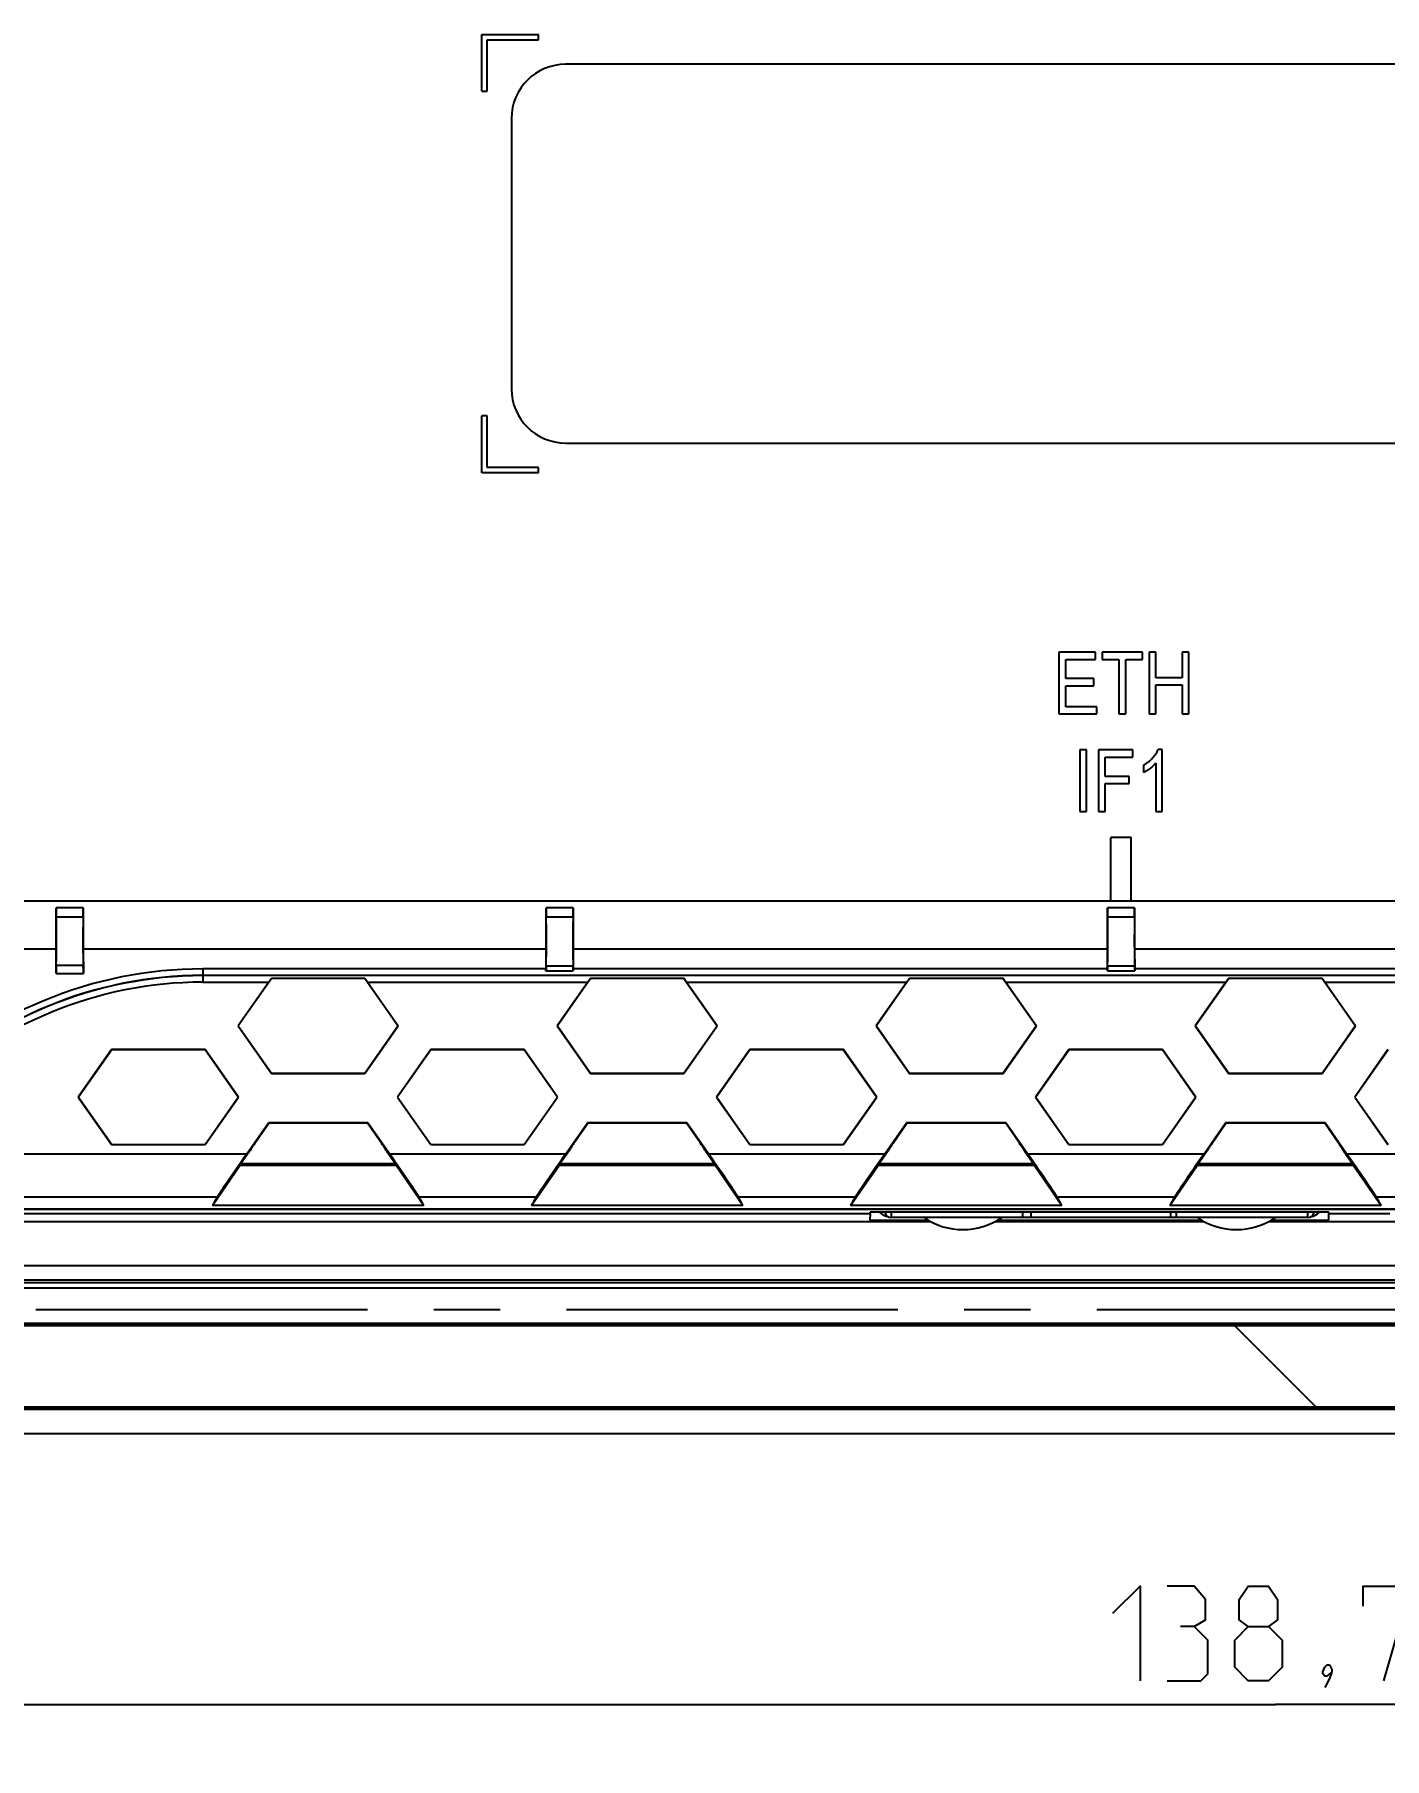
# Model space of a CAD drawing. Header units: millimetres. Extents: x 0 to 594, y 0 to 420.
# Drawn here: x 427 to 476.8, y 157.3 to 221 of the extents above; entities that cross this region are included whole.
import ezdxf

# ---------------------------------------------------------------- set-up
doc = ezdxf.new("R2010")
doc.units = ezdxf.units.MM
doc.header["$LTSCALE"] = 32.67
doc.linetypes.add('CENTER', pattern=[0.6, 0.375, -0.075, 0.075, -0.075])
doc.layers.get('0').update_dxf_attribs({"linetype": 'CONTINUOUS'})
for name, color, linetype in [('AUSFORMSCHRAEGEN', 7, 'CONTINUOUS'), ('FASEN', 7, 'CONTINUOUS'), ('KURVEN', 7, 'CONTINUOUS'), ('RUNDUNGEN', 7, 'CONTINUOUS'), ('ZEICHNUNGSBEMASSUNGEN', 7, 'CONTINUOUS')]:
    doc.layers.add(name, color=color, linetype=linetype)
doc.styles.get("Standard").update_dxf_attribs({"font": 'txt', "width": 0.7})
doc.dimstyles.new('DIMSTYLE_1', dxfattribs={"dimtxt": 3.5, "dimasz": 3.5, "dimexe": 2, "dimexo": 0, "dimgap": 0.875, "dimtad": 1, "dimdec": 1, "dimtxsty": 'STANDARD', "dimblk": '_FILLED', "dimblk1": '_FILLED', "dimblk2": '_FILLED', "dimcen": 0.09, "dimadec": 0, "dimazin": 0, "dimtp": 0.5, "dimtm": 0.5, "dimtfac": 1, "dimtdec": 1, "dimtofl": 0, "dimtmove": 0, "dimatfit": 3, "dimldrblk": '_FILLED', "dimfxl": 1, "dimtolj": 1, "dimarcsym": 0})

# ---------------------------------------------------------------- blocks, each defined once
blk = doc.blocks.new('_FILLED')
at = {"color": 0, "linetype": 'BYBLOCK'}
blk.add_solid([(0, 0), (-1, 0.143), (-1, -0.143)], dxfattribs=at)
blk = doc.blocks.new('*D12')
at = {"layer": 'ZEICHNUNGSBEMASSUNGEN', "color": 2, "linetype": 'CONTINUOUS'}
for p, q in [((403.446, 217.277), (403.446, 157.28)), ((542.158, 217.277), (542.158, 157.28)), ((403.446, 159.28), (472.802, 159.28)), ((542.158, 159.28), (472.802, 159.28))]:
    blk.add_line(p, q, dxfattribs=at)
at = {"layer": 'ZEICHNUNGSBEMASSUNGEN', "color": 2, "linetype": 'CONTINUOUS', "xscale": 3.5, "yscale": 3.5, "zscale": 3.5, "rotation": 180}
blk.add_blockref('_FILLED', (403.446, 159.28), dxfattribs=at)
at = {"layer": 'ZEICHNUNGSBEMASSUNGEN', "color": 2, "linetype": 'CONTINUOUS', "xscale": 3.5, "yscale": 3.5, "zscale": 3.5}
blk.add_blockref('_FILLED', (542.158, 159.28), dxfattribs=at)

msp = doc.modelspace()

# ---------------------------------------------------------------- linework, layer by layer
at = {"color": 7, "linetype": 'CONTINUOUS'}
for p, q in [((443.4779, 218.9009), (443.4779, 221.0009)), ((443.4779, 221.0009), (445.5779, 221.0009)), ((443.6779, 218.9009), (443.6779, 220.8009)), ((443.6779, 220.8009), (445.5779, 220.8009)), ((445.5779, 220.8009), (445.5779, 221.0009)), ((443.4779, 218.9009), (443.6779, 218.9009)), ((443.4779, 204.8009), (443.4779, 206.9009)), ((443.6779, 206.9009), (443.4779, 206.9009)), ((443.6779, 205.0009), (443.6779, 206.9009)), ((445.5779, 204.8009), (443.4779, 204.8009)), ((445.5779, 205.0009), (443.6779, 205.0009)), ((445.5779, 204.8009), (445.5779, 205.0009)), ((464.8059, 198.1686), (464.8059, 195.8867)), ((466.1571, 198.1686), (464.8059, 198.1686)), ((465.0544, 197.1997), (465.0544, 197.9009)), ((465.0544, 197.9009), (466.1571, 197.9009)), ((466.1571, 197.9009), (466.1571, 198.1686)), ((466.4084, 198.1686), (466.4084, 197.9009)), ((467.8904, 198.1686), (466.4084, 198.1686)), ((466.4084, 197.9009), (467.0235, 197.9009)), ((467.0235, 197.9009), (467.0235, 195.8867)), ((467.2721, 195.8867), (467.2721, 197.9009)), ((467.2721, 197.9009), (467.8904, 197.9009)), ((467.8904, 197.9009), (467.8904, 198.1686)), ((468.139, 198.1686), (468.139, 195.8867)), ((468.3876, 198.1686), (468.139, 198.1686)), ((468.3876, 197.2284), (468.3876, 198.1686)), ((469.3596, 198.1686), (469.3596, 197.2284)), ((469.6082, 198.1686), (469.3596, 198.1686)), ((469.6082, 195.8867), (469.6082, 198.1686)), ((466.0902, 197.1997), (465.0544, 197.1997)), ((465.0544, 196.1544), (465.0544, 196.932)), ((465.0544, 196.932), (466.0902, 196.932)), ((466.0902, 196.932), (466.0902, 197.1997)), ((469.3596, 197.2284), (468.3876, 197.2284)), ((468.3876, 195.8867), (468.3876, 196.9607)), ((468.3876, 196.9607), (469.3596, 196.9607)), ((469.3596, 196.9607), (469.3596, 195.8867)), ((464.8059, 195.8867), (466.2018, 195.8867)), ((466.2018, 196.1544), (465.0544, 196.1544)), ((466.2018, 195.8867), (466.2018, 196.1544)), ((467.0235, 195.8867), (467.2721, 195.8867)), ((468.139, 195.8867), (468.3876, 195.8867)), ((469.3596, 195.8867), (469.6082, 195.8867)), ((465.5719, 194.5598), (465.5719, 192.2779)), ((465.8205, 194.5598), (465.5719, 194.5598)), ((465.8205, 192.2779), (465.8205, 194.5598)), ((466.2698, 194.5598), (466.2698, 192.2779)), ((467.5319, 194.5598), (466.2698, 194.5598)), ((467.5319, 194.2921), (467.5319, 194.5598)), ((468.6154, 194.5694), (468.4667, 194.5694)), ((468.6154, 192.2779), (468.6154, 194.5694)), ((466.5184, 193.5814), (466.5184, 194.2921)), ((466.5184, 194.2921), (467.5319, 194.2921)), ((467.9271, 193.9925), (467.9271, 193.7248)), ((468.386, 194.0626), (468.386, 192.2779)), ((467.3948, 193.5814), (466.5184, 193.5814)), ((466.5184, 193.3137), (467.3948, 193.3137)), ((466.5184, 192.2779), (466.5184, 193.3137)), ((467.3948, 193.3137), (467.3948, 193.5814)), ((465.5719, 192.2779), (465.8205, 192.2779)), ((466.2698, 192.2779), (466.5184, 192.2779)), ((468.386, 192.2779), (468.6154, 192.2779)), ((467.4779, 191.3167), (466.7275, 191.3167)), ((466.7275, 188.977), (466.7275, 191.3167)), ((467.4779, 188.977), (467.4779, 191.3167)), ((424.2022, 188.977), (521.4022, 188.977)), ((458.6127, 177.277), (458.6127, 177.4677)), ((473.9927, 177.277), (458.6127, 177.277)), ((463.4527, 177.4677), (463.4527, 177.277)), ((463.7777, 177.277), (463.7777, 177.4677)), ((468.9277, 177.4677), (468.9277, 177.277)), ((469.1527, 177.277), (469.1527, 177.4677)), ((473.9927, 177.4677), (473.9927, 177.277)), ((535.8022, 173.277), (409.8022, 173.277)), ((409.8022, 170.277), (535.8022, 170.277))]:
    msp.add_line(p, q, dxfattribs=at)
for centre, radius, start, end in [((458.6627, 177.9693), 0.6924, 226.516639, 252.336335), ((458.6127, 177.527), 0.25, 193.856087, 270), ((461.2527, 179.3645), 2.5375, 235.612164, 304.556123), ((471.3627, 179.3645), 2.5375, 235.391034, 304.609013), ((473.9927, 177.527), 0.25, 270, 346.143115), ((473.9427, 177.9693), 0.6924, 287.678721, 313.484942)]:
    msp.add_arc(centre, radius, start, end, dxfattribs=at)
for points, knots in [([(467.9271, 193.9925), (467.9895, 194.0286), (468.1087, 194.1096), (468.2623, 194.2538), (468.3856, 194.4062), (468.4458, 194.5158), (468.4667, 194.5694)], [0, 0, 0, 0, 0.2694506, 0.5365228, 0.7848787, 1, 1, 1, 1]), ([(468.386, 194.0626), (468.3574, 194.029), (468.2895, 193.9613), (468.1742, 193.8702), (468.0521, 193.7882), (467.9676, 193.7428), (467.9271, 193.7248)], [0, 0, 0, 0, 0.231025, 0.4995288, 0.7682779, 1, 1, 1, 1])]:
    msp.add_open_spline(points, degree=3, knots=knots, dxfattribs=at)
at = {"layer": 'AUSFORMSCHRAEGEN', "color": 7, "linetype": 'CONTINUOUS'}
for p, q in [((427.7529, 187.202), (427.7529, 188.7236)), ((428.7529, 188.7236), (428.7529, 187.202)), ((445.8555, 187.202), (445.8555, 188.7236)), ((446.8555, 188.7236), (446.8555, 187.202)), ((466.6027, 187.202), (466.6027, 188.7236)), ((467.6027, 188.7236), (467.6027, 187.202)), ((423.4709, 187.202), (427.7529, 187.202)), ((427.7482, 186.2996), (427.7529, 187.202)), ((428.7529, 187.202), (428.7577, 186.2996)), ((428.7529, 187.202), (445.8555, 187.202)), ((445.8517, 186.4655), (445.8555, 187.202)), ((446.8555, 187.202), (446.8594, 186.4655)), ((446.8555, 187.202), (466.6027, 187.202)), ((466.5989, 186.4655), (466.6027, 187.202)), ((467.6027, 187.202), (485.8027, 187.202)), ((467.6027, 187.202), (467.6066, 186.4655)), ((435.7077, 186.107), (434.4824, 184.357)), ((435.7037, 186.1148), (435.7077, 186.107)), ((439.1608, 186.1148), (435.7037, 186.1148)), ((439.1567, 186.107), (435.7077, 186.107)), ((439.1608, 186.1148), (439.1567, 186.107)), ((440.3821, 184.357), (439.1567, 186.107)), ((447.4977, 186.107), (446.2724, 184.357)), ((447.4937, 186.1148), (447.4977, 186.107)), ((450.9508, 186.1148), (447.4937, 186.1148)), ((450.9467, 186.107), (447.4977, 186.107)), ((450.9508, 186.1148), (450.9467, 186.107)), ((452.1721, 184.357), (450.9467, 186.107)), ((459.2877, 186.107), (458.0624, 184.357)), ((459.2837, 186.1148), (459.2877, 186.107)), ((462.7408, 186.1148), (459.2837, 186.1148)), ((462.7367, 186.107), (459.2877, 186.107)), ((462.7408, 186.1148), (462.7367, 186.107)), ((463.9621, 184.357), (462.7367, 186.107)), ((471.0777, 186.107), (469.8524, 184.357)), ((474.5308, 186.1148), (471.0737, 186.1148)), ((471.0737, 186.1148), (471.0777, 186.107)), ((474.5267, 186.107), (471.0777, 186.107)), ((474.5308, 186.1148), (474.5267, 186.107)), ((475.7521, 184.357), (474.5267, 186.107)), ((435.6058, 185.9737), (434.4737, 184.357)), ((439.2587, 185.9737), (440.3908, 184.357)), ((447.3958, 185.9737), (446.2637, 184.357)), ((451.0487, 185.9737), (452.1808, 184.357)), ((459.1858, 185.9737), (458.0537, 184.357)), ((462.8387, 185.9737), (463.9708, 184.357)), ((470.9758, 185.9737), (469.8437, 184.357)), ((474.6287, 185.9737), (475.7608, 184.357)), ((434.4737, 184.357), (435.704, 182.5999)), ((434.4737, 184.357), (434.4824, 184.357)), ((434.4824, 184.357), (435.7077, 182.607)), ((439.1567, 182.607), (440.3821, 184.357)), ((439.1604, 182.5999), (440.3908, 184.357)), ((440.3908, 184.357), (440.3821, 184.357)), ((446.2637, 184.357), (447.494, 182.5999)), ((446.2637, 184.357), (446.2724, 184.357)), ((446.2724, 184.357), (447.4977, 182.607)), ((450.9467, 182.607), (452.1721, 184.357)), ((450.9504, 182.5999), (452.1808, 184.357)), ((452.1808, 184.357), (452.1721, 184.357)), ((458.0537, 184.357), (458.0624, 184.357)), ((458.0537, 184.357), (459.284, 182.5999)), ((458.0624, 184.357), (459.2877, 182.607)), ((462.7367, 182.607), (463.9621, 184.357)), ((462.7404, 182.5999), (463.9708, 184.357)), ((463.9708, 184.357), (463.9621, 184.357)), ((469.8437, 184.357), (469.8524, 184.357)), ((469.8437, 184.357), (471.074, 182.5999)), ((469.8524, 184.357), (471.0777, 182.607)), ((474.5267, 182.607), (475.7521, 184.357)), ((474.5304, 182.5999), (475.7608, 184.357)), ((475.7608, 184.357), (475.7521, 184.357)), ((429.8014, 183.4841), (428.5706, 181.7265)), ((429.8051, 183.477), (428.5793, 181.7264)), ((429.8014, 183.4841), (429.8051, 183.477)), ((433.2588, 183.4841), (429.8014, 183.4841)), ((433.2551, 183.477), (429.8051, 183.477)), ((433.2588, 183.4841), (433.2551, 183.477)), ((434.4801, 181.7275), (433.2551, 183.477)), ((434.4888, 181.7275), (433.2588, 183.4841)), ((441.5921, 183.4841), (440.3614, 181.7265)), ((441.5958, 183.477), (440.3701, 181.7264)), ((441.5921, 183.4841), (441.5958, 183.477)), ((445.0495, 183.4841), (441.5921, 183.4841)), ((445.0458, 183.477), (441.5958, 183.477)), ((445.0495, 183.4841), (445.0458, 183.477)), ((446.2708, 181.7275), (445.0458, 183.477)), ((446.2795, 181.7275), (445.0495, 183.4841)), ((453.3828, 183.4841), (452.1521, 181.7265)), ((453.3865, 183.477), (452.1608, 181.7264)), ((453.3828, 183.4841), (453.3865, 183.477)), ((456.8402, 183.4841), (453.3828, 183.4841)), ((456.8365, 183.477), (453.3865, 183.477)), ((456.8402, 183.4841), (456.8365, 183.477)), ((458.0615, 181.7275), (456.8365, 183.477)), ((458.0702, 181.7275), (456.8402, 183.4841)), ((465.1735, 183.4841), (463.9428, 181.7265)), ((465.1772, 183.477), (463.9515, 181.7264)), ((468.6309, 183.4841), (465.1735, 183.4841)), ((465.1735, 183.4841), (465.1772, 183.477)), ((468.6272, 183.477), (465.1772, 183.477)), ((468.6309, 183.4841), (468.6272, 183.477)), ((469.8522, 181.7275), (468.6272, 183.477)), ((469.8609, 181.7275), (468.6309, 183.4841)), ((476.9643, 183.4841), (475.7336, 181.7265)), ((476.968, 183.477), (475.7422, 181.7264)), ((435.704, 182.5999), (435.7077, 182.607)), ((435.704, 182.5999), (439.1604, 182.5999)), ((435.7077, 182.607), (439.1567, 182.607)), ((439.1604, 182.5999), (439.1567, 182.607)), ((447.494, 182.5999), (447.4977, 182.607)), ((447.494, 182.5999), (450.9504, 182.5999)), ((447.4977, 182.607), (450.9467, 182.607)), ((450.9504, 182.5999), (450.9467, 182.607)), ((459.284, 182.5999), (459.2877, 182.607)), ((459.284, 182.5999), (462.7404, 182.5999)), ((459.2877, 182.607), (462.7367, 182.607)), ((462.7404, 182.5999), (462.7367, 182.607)), ((471.074, 182.5999), (471.0777, 182.607)), ((471.074, 182.5999), (474.5304, 182.5999)), ((471.0777, 182.607), (474.5267, 182.607)), ((474.5304, 182.5999), (474.5267, 182.607)), ((428.5706, 181.7265), (429.8006, 179.9699)), ((428.5706, 181.7265), (428.5793, 181.7264)), ((428.5793, 181.7264), (429.8043, 179.977)), ((433.2543, 179.977), (434.4801, 181.7275)), ((433.258, 179.9699), (434.4888, 181.7275)), ((434.4888, 181.7275), (434.4801, 181.7275)), ((440.3614, 181.7265), (441.5914, 179.9699)), ((440.3614, 181.7265), (440.3701, 181.7264)), ((440.3701, 181.7264), (441.5951, 179.977)), ((445.0451, 179.977), (446.2708, 181.7275)), ((445.0488, 179.9699), (446.2795, 181.7275)), ((446.2795, 181.7275), (446.2708, 181.7275)), ((452.1521, 181.7265), (453.3821, 179.9699)), ((452.1521, 181.7265), (452.1608, 181.7264)), ((452.1608, 181.7264), (453.3858, 179.977)), ((456.8358, 179.977), (458.0615, 181.7275)), ((456.8395, 179.9699), (458.0702, 181.7275)), ((458.0702, 181.7275), (458.0615, 181.7275)), ((463.9428, 181.7265), (463.9515, 181.7264)), ((463.9428, 181.7265), (465.1728, 179.9699)), ((463.9515, 181.7264), (465.1765, 179.977)), ((468.6265, 179.977), (469.8522, 181.7275)), ((468.6302, 179.9699), (469.8609, 181.7275)), ((469.8609, 181.7275), (469.8522, 181.7275)), ((475.7336, 181.7265), (475.7422, 181.7264)), ((475.7336, 181.7265), (476.9635, 179.9699)), ((475.7422, 181.7264), (476.9672, 179.977)), ((434.7978, 179.6319), (435.5957, 180.7763)), ((435.0951, 180.0256), (435.6055, 180.7576)), ((435.5957, 180.7763), (435.6055, 180.7576)), ((439.2687, 180.7763), (435.5957, 180.7763)), ((439.259, 180.7576), (435.6055, 180.7576)), ((439.2687, 180.7763), (439.259, 180.7576)), ((439.7694, 180.0256), (439.259, 180.7576)), ((440.0668, 179.6319), (439.2687, 180.7763)), ((446.5878, 179.6319), (447.3857, 180.7763)), ((446.8851, 180.0256), (447.3955, 180.7576)), ((447.3857, 180.7763), (447.3955, 180.7576)), ((451.0587, 180.7763), (447.3857, 180.7763)), ((451.049, 180.7576), (447.3955, 180.7576)), ((451.0587, 180.7763), (451.049, 180.7576)), ((451.5594, 180.0256), (451.049, 180.7576)), ((451.8568, 179.6319), (451.0587, 180.7763)), ((458.3778, 179.6319), (459.1757, 180.7763)), ((458.6751, 180.0256), (459.1855, 180.7576)), ((462.8487, 180.7763), (459.1757, 180.7763)), ((459.1757, 180.7763), (459.1855, 180.7576)), ((462.839, 180.7576), (459.1855, 180.7576)), ((462.8487, 180.7763), (462.839, 180.7576)), ((463.3494, 180.0256), (462.839, 180.7576)), ((463.6468, 179.6319), (462.8487, 180.7763)), ((470.1678, 179.6319), (470.9657, 180.7763)), ((470.4651, 180.0256), (470.9755, 180.7576)), ((474.6387, 180.7763), (470.9657, 180.7763)), ((470.9657, 180.7763), (470.9755, 180.7576)), ((474.629, 180.7576), (470.9755, 180.7576)), ((474.6387, 180.7763), (474.629, 180.7576)), ((475.1394, 180.0256), (474.629, 180.7576)), ((475.4368, 179.6319), (474.6387, 180.7763)), ((429.8006, 179.9699), (429.8043, 179.977)), ((429.8006, 179.9699), (433.258, 179.9699)), ((429.8043, 179.977), (433.2543, 179.977)), ((433.258, 179.9699), (433.2543, 179.977)), ((434.9122, 179.7396), (434.5405, 179.2086)), ((439.9524, 179.7396), (440.3242, 179.2086)), ((441.5914, 179.9699), (441.5951, 179.977)), ((441.5914, 179.9699), (445.0488, 179.9699)), ((441.5951, 179.977), (445.0451, 179.977)), ((445.0488, 179.9699), (445.0451, 179.977)), ((446.7022, 179.7396), (446.3305, 179.2086)), ((451.7424, 179.7396), (452.1142, 179.2086)), ((453.3821, 179.9699), (453.3858, 179.977)), ((453.3821, 179.9699), (456.8395, 179.9699)), ((453.3858, 179.977), (456.8358, 179.977)), ((456.8395, 179.9699), (456.8358, 179.977)), ((458.4922, 179.7396), (458.1205, 179.2086)), ((463.5324, 179.7396), (463.9042, 179.2086)), ((465.1728, 179.9699), (465.1765, 179.977)), ((465.1728, 179.9699), (468.6302, 179.9699)), ((465.1765, 179.977), (468.6265, 179.977)), ((468.6302, 179.9699), (468.6265, 179.977)), ((470.2822, 179.7396), (469.9105, 179.2086)), ((475.3224, 179.7396), (475.6942, 179.2086)), ((433.5274, 177.7243), (434.5428, 179.1936)), ((434.5405, 179.2086), (434.5428, 179.1936)), ((440.3219, 179.1936), (434.5428, 179.1936)), ((434.586, 179.2736), (440.2787, 179.2736)), ((440.3242, 179.2086), (440.3219, 179.1936)), ((440.3219, 179.1936), (441.3374, 177.7243)), ((445.3174, 177.7243), (446.3328, 179.1936)), ((446.3305, 179.2086), (446.3328, 179.1936)), ((452.1119, 179.1936), (446.3328, 179.1936)), ((446.376, 179.2736), (452.0687, 179.2736)), ((452.1142, 179.2086), (452.1119, 179.1936)), ((452.1119, 179.1936), (453.1274, 177.7243)), ((457.1074, 177.7243), (458.1228, 179.1936)), ((458.1205, 179.2086), (458.1228, 179.1936)), ((463.9019, 179.1936), (458.1228, 179.1936)), ((458.166, 179.2736), (463.8587, 179.2736)), ((463.9042, 179.2086), (463.9019, 179.1936)), ((463.9019, 179.1936), (464.9174, 177.7243)), ((468.8974, 177.7243), (469.9128, 179.1936)), ((469.9105, 179.2086), (469.9128, 179.1936)), ((475.6919, 179.1936), (469.9128, 179.1936)), ((469.956, 179.2736), (475.6487, 179.2736)), ((475.6942, 179.2086), (475.6919, 179.1936)), ((475.6919, 179.1936), (476.7074, 177.7243)), ((414.7522, 177.5882), (530.8522, 177.5882)), ((414.8022, 177.427), (457.8275, 177.4253)), ((530.7726, 177.5836), (414.8319, 177.5836)), ((441.3374, 177.7243), (433.5274, 177.7243)), ((453.1274, 177.7243), (445.3174, 177.7243)), ((464.9174, 177.7243), (457.1074, 177.7243)), ((457.8275, 177.4253), (457.8209, 177.1743)), ((457.8209, 177.1743), (459.9738, 177.1743)), ((457.8275, 177.4253), (457.8283, 177.4677)), ((474.7762, 177.4677), (457.8283, 177.4677)), ((462.5221, 177.1743), (470.096, 177.1743)), ((476.7074, 177.7243), (468.8974, 177.7243)), ((472.6293, 177.1743), (474.7836, 177.1743)), ((474.777, 177.4253), (474.7762, 177.4677)), ((474.777, 177.4253), (477.0275, 177.4253)), ((474.7836, 177.1743), (474.777, 177.4253)), ((413.8022, 177.129), (460.0629, 177.129)), ((462.4476, 177.129), (470.1728, 177.129)), ((472.5525, 177.129), (479.2629, 177.129)), ((540.8022, 169.277), (404.8022, 169.277))]:
    msp.add_line(p, q, dxfattribs=at)
at = {"layer": 'AUSFORMSCHRAEGEN', "color": 9, "linetype": 'CONTINUOUS'}
for p, q in [((428.7529, 188.7236), (427.7529, 188.7236)), ((446.8555, 188.7236), (445.8555, 188.7236)), ((467.6027, 188.7236), (466.6027, 188.7236)), ((428.7493, 188.3778), (427.7566, 188.3778)), ((446.8519, 188.3778), (445.8592, 188.3778)), ((467.5991, 188.3778), (466.6064, 188.3778)), ((427.7482, 186.2996), (428.7577, 186.2996)), ((427.7531, 186.5976), (428.7528, 186.5976)), ((445.8517, 186.4655), (433.1654, 186.4655)), ((445.851, 186.395), (446.86, 186.395)), ((445.8551, 186.5819), (446.8559, 186.5819)), ((466.5989, 186.4655), (446.8594, 186.4655)), ((466.5983, 186.395), (467.6072, 186.395)), ((466.6023, 186.5819), (467.6032, 186.5819)), ((485.7989, 186.4655), (467.6066, 186.4655)), ((433.1654, 185.9737), (435.6058, 185.9737)), ((439.2587, 185.9737), (447.3958, 185.9737)), ((451.0487, 185.9737), (459.1858, 185.9737)), ((462.8387, 185.9737), (470.9758, 185.9737)), ((474.6287, 185.9737), (482.7658, 185.9737)), ((420.773, 179.6319), (434.7978, 179.6319)), ((440.0668, 179.6319), (446.5878, 179.6319)), ((451.8568, 179.6319), (458.3778, 179.6319)), ((463.6468, 179.6319), (470.1678, 179.6319)), ((475.4368, 179.6319), (481.9578, 179.6319)), ((418.991, 178.0403), (433.7088, 178.0403)), ((441.156, 178.0403), (445.4988, 178.0403)), ((452.946, 178.0403), (457.2888, 178.0403)), ((464.736, 178.0403), (469.0788, 178.0403)), ((476.526, 178.0403), (480.8688, 178.0403))]:
    msp.add_line(p, q, dxfattribs=at)
at = {"layer": 'AUSFORMSCHRAEGEN', "color": 7, "linetype": 'CONTINUOUS'}
for centre, major_axis, ratio, start_param, end_param in [((427.766, 188.7236), (0, 0.5), 0.0261859, -4.712389, -3.9487553), ((428.7398, 188.7236), (0, 0.5), 0.0261859, -2.33443, -1.5707963), ((445.8686, 188.7236), (0, 0.5), 0.0261859, -4.712389, -3.9487553), ((446.8424, 188.7236), (0, 0.5), 0.0261859, -2.33443, -1.5707963), ((466.6158, 188.7236), (0, 0.5), 0.0261859, -4.712389, -3.9487553), ((467.5896, 188.7236), (0, 0.5), 0.0261859, -2.33443, -1.5707963), ((427.7339, 187.548), (0, 1.2), 0.0261859, -2.4848215, -0.8071626), ((428.772, 187.548), (0, 1.2), 0.0261859, 0.8071626, 2.4848215), ((445.8365, 187.548), (0, 1.2), 0.0261859, -2.5065606, -0.8071626), ((446.8746, 187.548), (0, 1.2), 0.0261859, 0.8071626, 2.5065606), ((466.5837, 187.548), (0, 1.2), 0.0261859, -2.5065606, -0.8071626), ((467.6218, 187.548), (0, 1.2), 0.0261859, 0.8071626, 2.5065606), ((427.7611, 186.2016), (0, 0.5), 0.0261859, 0.6567712, 1.3735741), ((428.7448, 186.2016), (0, 0.5), 0.0261859, -1.3735741, -0.6567712), ((435.5581, 185.915), (0.2114, 0.3), 0.0142682, -1.3635198, -0.8315502), ((439.3064, 185.915), (-0.2114, 0.3), 0.0142682, 0.8315502, 1.3635198), ((445.8629, 186.1794), (0, 0.5), 0.0261859, 0.635032, 1.1250408), ((445.844, 186.5243), (0, 0.3), 0.0261859, -2.0165519, -1.7680185), ((446.8482, 186.1794), (0, 0.5), 0.0261859, -1.1250408, -0.635032), ((446.8671, 186.5243), (0, 0.3), 0.0261859, -4.5151668, -4.2666334), ((447.3481, 185.915), (0.2114, 0.3), 0.0142682, -1.3635198, -0.8315502), ((451.0964, 185.915), (-0.2114, 0.3), 0.0142682, 0.8315502, 1.3635198), ((459.1381, 185.915), (0.2114, 0.3), 0.0142682, -1.3635198, -0.8315502), ((462.8864, 185.915), (-0.2114, 0.3), 0.0142682, 0.8315502, 1.3635198), ((466.6101, 186.1794), (0, 0.5), 0.0261859, 0.635032, 1.1250408), ((466.5912, 186.5243), (0, 0.3), 0.0261859, -2.0165519, -1.7680185), ((467.5954, 186.1794), (0, 0.5), 0.0261859, -1.1250408, -0.635032), ((467.6143, 186.5243), (0, 0.3), 0.0261859, -4.5151668, -4.2666334), ((470.9281, 185.915), (0.2114, 0.3), 0.0142682, -1.3635198, -0.8315502), ((474.6764, 185.915), (-0.2114, 0.3), 0.0142682, 0.8315502, 1.3635198), ((520.7533, 302.012), (86.2763, 123.197), 0.0100078, -3.2655174, -3.2573738), ((435.1255, 180.0648), (0.1401, 0.2), 0.0100078, -4.5081583, -3.2655174), ((439.7391, 180.0648), (-0.1401, 0.2), 0.0100073, -3.0176686, -1.7750277), ((354.0985, 302.012), (-86.2891, 123.197), 0.0100073, -3.0258122, -3.0176686), ((532.5433, 302.012), (86.2763, 123.197), 0.0100078, -3.2655174, -3.2573738), ((446.9155, 180.0648), (0.1401, 0.2), 0.0100078, -4.5081583, -3.2655174), ((451.5291, 180.0648), (-0.1401, 0.2), 0.0100073, -3.0176686, -1.7750277), ((365.8885, 302.012), (-86.2891, 123.197), 0.0100073, -3.0258122, -3.0176686), ((544.3333, 302.012), (86.2763, 123.197), 0.0100078, -3.2655174, -3.2573738), ((458.7055, 180.0648), (0.1401, 0.2), 0.0100078, -4.5081583, -3.2655174), ((463.3191, 180.0648), (-0.1401, 0.2), 0.0100073, -3.0176686, -1.7750277), ((377.6785, 302.012), (-86.2891, 123.197), 0.0100073, -3.0258122, -3.0176686), ((556.1233, 302.012), (86.2763, 123.197), 0.0100078, -3.2655174, -3.2573738), ((470.4955, 180.0648), (0.1401, 0.2), 0.0100078, -4.5081583, -3.2655174), ((475.1091, 180.0648), (-0.1401, 0.2), 0.0100073, -3.0176686, -1.7750277), ((389.4685, 302.012), (-86.2891, 123.197), 0.0100073, -3.0258122, -3.0176686), ((435.1015, 180.0238), (1.4006, 2), 0.0100078, -4.5081583, -3.262942), ((439.7631, 180.0238), (-1.4008, 2), 0.0100073, -3.020244, -1.7750277), ((446.8915, 180.0238), (1.4006, 2), 0.0100078, -4.5081583, -3.262942), ((451.5531, 180.0238), (-1.4008, 2), 0.0100073, -3.020244, -1.7750277), ((458.6815, 180.0238), (1.4006, 2), 0.0100078, -4.5081583, -3.262942), ((463.3431, 180.0238), (-1.4008, 2), 0.0100073, -3.020244, -1.7750277), ((470.4715, 180.0238), (1.4006, 2), 0.0100078, -4.5081583, -3.262942), ((475.1331, 180.0238), (-1.4008, 2), 0.0100073, -3.020244, -1.7750277), ((520.7533, 302.012), (87.5369, 124.9969), 0.0100078, -3.262942, -3.2413958), ((354.0985, 302.012), (-87.5499, 124.9969), 0.0100073, -3.0417902, -3.020244), ((532.5433, 302.012), (87.5369, 124.9969), 0.0100078, -3.262942, -3.2413958), ((365.8885, 302.012), (-87.5499, 124.9969), 0.0100073, -3.0417902, -3.020244), ((544.3333, 302.012), (87.5369, 124.9969), 0.0100078, -3.262942, -3.2413958), ((377.6785, 302.012), (-87.5499, 124.9969), 0.0100073, -3.0417902, -3.020244), ((556.1233, 302.012), (87.5369, 124.9969), 0.0100078, -3.262942, -3.2413958), ((389.4685, 302.012), (-87.5499, 124.9969), 0.0100073, -3.0417902, -3.020244)]:
    msp.add_ellipse(centre, major_axis=major_axis, ratio=ratio, start_param=start_param, end_param=end_param, dxfattribs=at)
at = {"layer": 'FASEN', "color": 7, "linetype": 'CONTINUOUS'}
for p, q in [((410.0468, 175.4967), (535.5577, 175.4967)), ((410.0468, 174.9697), (535.5577, 174.9697))]:
    msp.add_line(p, q, dxfattribs=at)
at = {"layer": 'KURVEN', "color": 7, "linetype": 'CENTER'}
msp.add_line((407.399, 173.8737), (538.2055, 173.8737), dxfattribs=at)
at = {"layer": 'KURVEN', "color": 7, "linetype": 'CONTINUOUS'}
msp.add_line((471.3022, 173.277), (474.3494, 170.2298), dxfattribs=at)
at = {"layer": 'RUNDUNGEN', "color": 7, "linetype": 'CONTINUOUS'}
for p, q in [((502.5779, 219.9009), (446.5779, 219.9009)), ((444.5779, 217.9009), (444.5779, 207.9009)), ((446.5779, 205.9009), (502.5779, 205.9009))]:
    msp.add_line(p, q, dxfattribs=at)
at = {"layer": 'RUNDUNGEN', "color": 9, "linetype": 'CONTINUOUS'}
for p, q in [((433.1654, 186.4655), (433.1654, 185.9737)), ((512.4389, 186.2243), (433.1656, 186.2243)), ((409.9516, 174.8737), (535.6528, 174.8737)), ((409.9516, 174.6737), (535.6529, 174.6737)), ((409.8022, 173.3741), (535.8022, 173.3741)), ((409.8022, 173.3241), (535.8022, 173.3241)), ((535.8022, 170.2298), (409.8022, 170.2298)), ((535.8022, 170.1798), (409.8022, 170.1798))]:
    msp.add_line(p, q, dxfattribs=at)
at = {"layer": 'RUNDUNGEN', "color": 7, "linetype": 'CONTINUOUS'}
for centre, radius, start, end in [((446.5779, 217.9009), 2, 90, 180), ((446.5779, 207.9009), 2, 180, 270), ((433.1655, 171.2831), 14.9318, 89.999666, 135.138936)]:
    msp.add_arc(centre, radius, start, end, dxfattribs=at)
at = {"layer": 'RUNDUNGEN', "color": 9, "linetype": 'CONTINUOUS'}
for centre, radius, start, end in [((433.1655, 171.2265), 15.2391, 90.000038, 135.141692), ((433.1655, 171.2852), 14.9391, 89.99963, 135.144642), ((433.1655, 171.3419), 14.6318, 90.000043, 135.141687)]:
    msp.add_arc(centre, radius, start, end, dxfattribs=at)
at = {"layer": 'ZEICHNUNGSBEMASSUNGEN', "color": 2, "linetype": 'CONTINUOUS'}
for points in [[(466.8022, 162.6555), (467.8022, 163.6555), (467.8022, 160.1555)], [(469.8022, 162.1555), (470.2189, 162.4055), (470.2189, 163.1555), (469.8022, 163.6555), (468.8022, 163.6555)], [(471.8022, 162.1555), (471.4689, 162.4055), (471.4689, 163.1555), (471.8022, 163.6555), (472.5522, 163.6555), (472.8856, 163.1555), (472.8856, 162.4055), (472.5522, 162.1555), (473.0522, 161.6555), (473.0522, 160.6555), (472.5522, 160.1555), (471.8022, 160.1555), (471.3022, 160.6555)], [(476.0522, 162.9055), (476.0522, 163.6555), (477.8022, 163.6555), (476.8022, 160.1555)], [(468.8022, 160.1555), (470.0522, 160.1555), (470.3023, 160.4055), (470.3023, 161.6555), (469.8022, 162.1555), (469.3022, 162.1555)], [(471.3022, 160.6555), (471.3022, 161.6555), (471.8022, 162.1555), (472.5522, 162.1555)], [(474.8022, 160.7388), (474.8856, 160.5721), (474.8856, 160.4888), (474.7189, 160.3221), (474.6356, 160.3221), (474.5522, 160.4055), (474.5522, 160.4888), (474.6356, 160.6555), (474.7189, 160.7388), (474.8022, 160.7388)], [(474.8856, 160.4888), (474.8022, 160.2388), (474.6356, 159.9055)]]:
    msp.add_lwpolyline(points, dxfattribs=at)

# ---------------------------------------------------------------- dimensions: what is measured, and where the dimension line sits
dim = msp.add_linear_dim(base=(542.1581, 159.2805), p1=(403.4464, 217.277), p2=(542.1581, 217.277), dimstyle='DIMSTYLE_1', dxfattribs=at)
dim.commit()
dim.dimension.update_dxf_attribs({"geometry": '*D12', "text_midpoint": (466.8022, 159.2805), "dimtype": 160})

doc.saveas('drawing.dxf')
